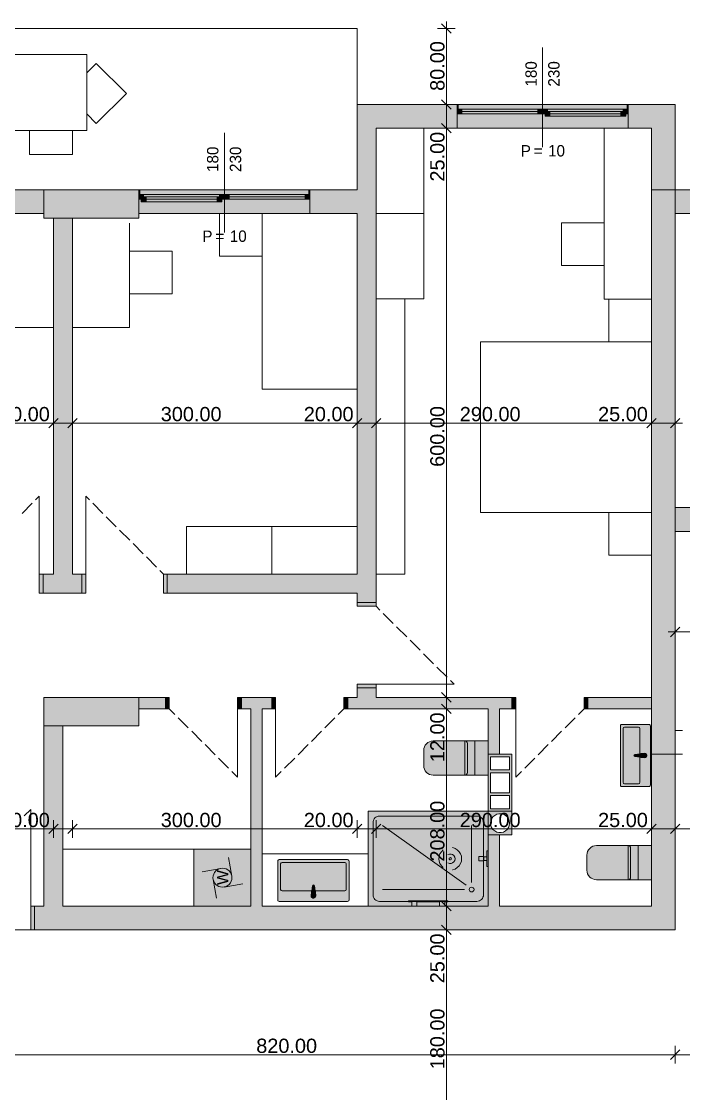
# Model space of a CAD drawing. Header units: millimetres. Extents: x 5493291 to 5652041, y -5155064 to -5098765.
# Drawn here: x 5590869 to 5597843, y -5121817 to -5110516 of the extents above; entities that cross this region are included whole.
import ezdxf

# ---------------------------------------------------------------- set-up
doc = ezdxf.new("R2010")
doc.units = ezdxf.units.MM
doc.header["$MEASUREMENT"] = 0
doc.layers.add('Drawing & Figure', color=7, linetype='Continuous')
for name, color, linetype, lineweight in [('Drawing & Figure_Pen_No__1', 7, 'Continuous', 13), ('Drawing & Figure_Pen_No__101', 252, 'Continuous', 13), ('Drawing & Figure_Pen_No__2', 8, 'Continuous', 13)]:
    doc.layers.add(name, color=color, linetype=linetype, lineweight=lineweight)
for name, color, linetype, lineweight, true_color in [('Drawing & Figure_Pen_No__105', 7, 'Continuous', 13, 0xcae6ff), ('Drawing & Figure_Pen_No__145', 7, 'Continuous', 13, 0x0077b0), ('Drawing & Figure_Pen_No__181', 7, 'Continuous', 5, 0x282828), ('Drawing & Figure_Pen_No__61', 7, 'Continuous', 13, 0x6a6a6a)]:
    doc.layers.add(name, color=color, linetype=linetype, lineweight=lineweight, true_color=true_color)
doc.styles.add('GENERATED_STYLE_1', font='GIL_____.TTF')
doc.styles.add('GENERATED_STYLE_2', font='arial.ttf')

msp = doc.modelspace()

# ---------------------------------------------------------------- hatches: boundary and pattern name
at = {"layer": 'Drawing & Figure', "linetype": 'Continuous', "lineweight": 0, "true_color": 0x7f7f7f}
for points in [[(5597756, -5118241), (5597756, -5112291), (5597506, -5112291), (5597506, -5118241)], [(5598056, -5112291), (5597756, -5112291), (5597756, -5112541), (5598056, -5112541), (5598056, -5112391), (5598056, -5112341)], [(5597756, -5115891), (5602856, -5115891), (5602856, -5115641), (5597756, -5115641)]]:
    msp.add_hatch(color=8, dxfattribs=at).paths.add_polyline_path(points)
at = {"layer": 'Drawing & Figure', "linetype": 'Continuous', "lineweight": 20}
h = msp.add_hatch(color=6, dxfattribs=at)
h.paths.add_polyline_path([(5595786, -5118841), (5596036, -5118841), (5596036, -5118241), (5595786, -5118241), (5595786, -5118671)])
h.paths.add_polyline_path([(5595811, -5118436), (5596011, -5118436), (5596011, -5118646), (5595811, -5118646)], flags=0)
h.paths.add_polyline_path([(5596011, -5118816), (5595811, -5118816), (5595811, -5118676), (5596011, -5118676)], flags=0)
h.paths.add_polyline_path([(5595811, -5118406), (5595811, -5118266), (5596011, -5118266), (5596011, -5118406)], flags=0)
h = msp.add_hatch(color=6, dxfattribs=at)
h.paths.add_polyline_path([(5595786, -5119091), (5596036, -5119091), (5596036, -5118841), (5596016, -5118841), (5595806, -5118841), (5595786, -5118841)])
h.paths.add_polyline_path([(5595814, -5118990), (5595811, -5118966), (5595814, -5118942), (5595822, -5118920), (5595836, -5118900), (5595854, -5118884), (5595875, -5118873), (5595899, -5118867), (5595923, -5118867), (5595946, -5118873), (5595968, -5118884), (5595986, -5118900), (5595999, -5118920), (5596008, -5118942), (5596011, -5118966), (5596008, -5118990), (5595999, -5119013), (5595986, -5119033), (5595968, -5119049), (5595946, -5119060), (5595923, -5119066), (5595899, -5119066), (5595875, -5119060), (5595854, -5119049), (5595836, -5119033), (5595822, -5119013)], flags=0)
at = {"layer": 'Drawing & Figure_Pen_No__1', "linetype": 'Continuous', "lineweight": 0, "true_color": 0xffffff}
for points in [[(5594405, -5111641), (5594606, -5111641), (5594405, -5111391)], [(5594405, -5111391), (5594606, -5111641), (5594606, -5111391)], [(5594606, -5111641), (5595459, -5111641), (5595459, -5111491), (5595459, -5111441), (5595459, -5111391), (5594606, -5111391)], [(5595459, -5111441), (5597259, -5111441), (5597259, -5111391), (5597249, -5111391), (5595469, -5111391), (5595459, -5111391)], [(5595469, -5111391), (5595459, -5111391), (5595459, -5111441), (5595469, -5111441)], [(5597259, -5111441), (5595459, -5111441), (5595459, -5111491), (5595459, -5111641), (5597259, -5111641), (5597259, -5111491)], [(5595459, -5111491), (5595509, -5111491), (5595509, -5111441), (5595459, -5111441)], [(5595509, -5111491), (5596309, -5111491), (5596309, -5111441), (5595509, -5111441)], [(5596359, -5111441), (5596309, -5111441), (5596309, -5111491), (5596359, -5111491)], [(5596359, -5111491), (5596384, -5111491), (5596384, -5111466), (5596409, -5111466), (5596409, -5111441), (5596359, -5111441)], [(5596384, -5111516), (5596434, -5111516), (5596434, -5111466), (5596384, -5111466)], [(5597184, -5111516), (5597184, -5111466), (5597209, -5111466), (5597209, -5111441), (5596409, -5111441), (5596409, -5111466), (5596434, -5111466), (5596434, -5111516)], [(5597184, -5111466), (5596434, -5111466), (5596434, -5111516), (5597184, -5111516)], [(5597234, -5111466), (5597184, -5111466), (5597184, -5111516), (5597234, -5111516)], [(5597259, -5111441), (5597209, -5111441), (5597209, -5111466), (5597234, -5111466), (5597234, -5111491), (5597259, -5111491)], [(5597259, -5111391), (5597249, -5111391), (5597249, -5111441), (5597259, -5111441)], [(5597506, -5111391), (5597259, -5111391), (5597259, -5111441), (5597259, -5111491), (5597259, -5111641), (5597506, -5111641)], [(5597506, -5111641), (5597756, -5111641), (5597756, -5111391)], [(5597506, -5111391), (5597506, -5111641), (5597756, -5111391)], [(5594405, -5111641), (5594405, -5116641), (5594606, -5116641), (5594606, -5111641)], [(5597506, -5111641), (5597506, -5112291), (5597756, -5112291), (5597756, -5111641)], [(5591106, -5112291), (5590506, -5112291), (5590506, -5112341), (5590506, -5112391), (5590506, -5112541), (5591106, -5112541)], [(5593906, -5112341), (5593906, -5112291), (5593896, -5112291), (5592116, -5112291), (5592105, -5112291), (5592105, -5112341)], [(5592105, -5112291), (5592105, -5112341), (5592116, -5112341), (5592116, -5112291)], [(5592105, -5112341), (5592105, -5112391), (5592105, -5112541), (5593906, -5112541), (5593906, -5112391), (5593906, -5112341)], [(5592105, -5112341), (5592105, -5112391), (5592131, -5112391), (5592131, -5112366), (5592156, -5112366), (5592156, -5112341)], [(5592131, -5112366), (5592131, -5112416), (5592181, -5112416), (5592181, -5112366)], [(5592181, -5112416), (5592931, -5112416), (5592931, -5112366), (5592955, -5112366), (5592955, -5112341), (5592156, -5112341), (5592156, -5112366), (5592181, -5112366)], [(5592181, -5112366), (5592181, -5112416), (5592931, -5112416), (5592931, -5112366)], [(5592981, -5112416), (5592981, -5112366), (5592931, -5112366), (5592931, -5112416)], [(5593006, -5112391), (5593006, -5112341), (5592955, -5112341), (5592955, -5112366), (5592981, -5112366), (5592981, -5112391)], [(5593006, -5112341), (5593006, -5112391), (5593056, -5112391), (5593056, -5112341)], [(5593856, -5112391), (5593856, -5112341), (5593056, -5112341), (5593056, -5112391)], [(5593906, -5112391), (5593906, -5112341), (5593856, -5112341), (5593856, -5112391)], [(5593896, -5112291), (5593896, -5112341), (5593906, -5112341), (5593906, -5112291)], [(5593906, -5112341), (5593906, -5112391), (5593906, -5112541), (5594405, -5112541), (5594405, -5112291), (5593906, -5112291)], [(5591205, -5112591), (5591205, -5116341), (5591406, -5116341), (5591406, -5112591)], [(5591096, -5116341), (5591056, -5116341), (5591056, -5116541), (5591096, -5116541)], [(5591096, -5116341), (5591096, -5116541), (5591505, -5116541), (5591505, -5116341)], [(5591505, -5116341), (5591505, -5116541), (5591546, -5116541), (5591546, -5116341)], [(5592405, -5116541), (5592405, -5116341), (5592366, -5116341), (5592366, -5116541)], [(5594405, -5116341), (5592405, -5116341), (5592405, -5116541), (5594405, -5116541)], [(5594405, -5116641), (5594405, -5116681), (5594606, -5116681), (5594606, -5116641)], [(5594606, -5117541), (5594606, -5117501), (5594405, -5117501), (5594405, -5117541)], [(5594405, -5117641), (5594606, -5117641), (5594606, -5117541), (5594405, -5117541)], [(5592105, -5117761), (5592386, -5117761), (5592386, -5117641), (5592105, -5117641)], [(5592386, -5117641), (5592386, -5117761), (5592426, -5117761), (5592426, -5117641)], [(5593186, -5117761), (5593186, -5117641), (5593146, -5117641), (5593146, -5117761)], [(5593186, -5117761), (5593506, -5117761), (5593506, -5117641), (5593186, -5117641)], [(5593506, -5117761), (5593546, -5117761), (5593546, -5117641), (5593506, -5117641)], [(5594306, -5117641), (5594266, -5117641), (5594266, -5117761), (5594306, -5117761)], [(5594306, -5117761), (5596036, -5117761), (5596036, -5117641), (5594306, -5117641)], [(5596036, -5117761), (5596076, -5117761), (5596076, -5117641), (5596036, -5117641)], [(5596836, -5117641), (5596796, -5117641), (5596796, -5117761), (5596836, -5117761)], [(5596836, -5117761), (5597506, -5117761), (5597506, -5117641), (5596836, -5117641)], [(5593286, -5117761), (5593286, -5119841), (5593406, -5119841), (5593406, -5117761)], [(5595786, -5117761), (5595786, -5118241), (5595906, -5118241), (5595906, -5117761)], [(5597494, -5118566), (5597494, -5117940), (5597491, -5117933), (5597486, -5117927), (5597478, -5117925), (5597193, -5117925), (5597185, -5117927), (5597180, -5117933), (5597178, -5117940), (5597178, -5118566), (5597180, -5118574), (5597185, -5118579), (5597193, -5118581), (5597478, -5118581), (5597486, -5118579), (5597491, -5118574)], [(5591106, -5117941), (5591106, -5119841), (5591306, -5119841), (5591306, -5117941)], [(5595106, -5118200), (5595106, -5118360), (5595108, -5118380), (5595114, -5118398), (5595122, -5118416), (5595135, -5118431), (5595150, -5118443), (5595168, -5118453), (5595186, -5118458), (5595206, -5118460), (5595786, -5118460), (5595786, -5118100), (5595206, -5118100), (5595186, -5118102), (5595168, -5118108), (5595150, -5118117), (5595135, -5118129), (5595122, -5118145), (5595114, -5118162), (5595108, -5118181)], [(5597434, -5118278), (5597444, -5118276), (5597453, -5118269), (5597458, -5118259), (5597458, -5118248), (5597453, -5118238), (5597444, -5118231), (5597434, -5118228), (5597392, -5118232), (5597382, -5118235), (5597329, -5118242), (5597322, -5118246), (5597319, -5118253), (5597322, -5118261), (5597329, -5118264), (5597382, -5118271), (5597392, -5118274)], [(5597756, -5119841), (5597756, -5118241), (5597506, -5118241), (5597506, -5119841)], [(5595786, -5119841), (5595786, -5118841), (5594521, -5118841), (5594521, -5119841)], [(5595786, -5119091), (5595786, -5119841), (5595906, -5119841), (5595906, -5119091)], [(5593286, -5119241), (5592686, -5119241), (5592686, -5119841), (5593286, -5119841)], [(5595786, -5119424), (5595786, -5119258), (5595771, -5119258), (5595771, -5119321), (5595741, -5119321), (5595741, -5119319), (5595686, -5119319), (5595686, -5119363), (5595741, -5119363), (5595741, -5119361), (5595771, -5119361), (5595771, -5119424)], [(5596826, -5119303), (5596826, -5119463), (5596828, -5119482), (5596833, -5119501), (5596843, -5119518), (5596855, -5119534), (5596870, -5119546), (5596888, -5119555), (5596906, -5119561), (5596926, -5119563), (5597506, -5119563), (5597506, -5119203), (5596926, -5119203), (5596906, -5119205), (5596888, -5119210), (5596870, -5119220), (5596855, -5119232), (5596843, -5119247), (5596833, -5119265), (5596828, -5119283)], [(5594304, -5119791), (5594312, -5119789), (5594318, -5119784), (5594320, -5119776), (5594320, -5119366), (5594318, -5119359), (5594312, -5119353), (5594304, -5119351), (5593585, -5119351), (5593577, -5119353), (5593571, -5119359), (5593570, -5119366), (5593570, -5119776), (5593571, -5119784), (5593577, -5119789), (5593585, -5119791)], [(5593969, -5119731), (5593966, -5119689), (5593962, -5119680), (5593956, -5119627), (5593952, -5119620), (5593945, -5119617), (5593937, -5119620), (5593934, -5119627), (5593927, -5119680), (5593924, -5119689), (5593920, -5119731), (5593922, -5119742), (5593929, -5119751), (5593939, -5119756), (5593950, -5119756), (5593961, -5119751), (5593967, -5119742)], [(5591006, -5119841), (5590966, -5119841), (5590966, -5120091), (5591006, -5120091)], [(5597506, -5119841), (5591006, -5119841), (5591006, -5120091), (5597506, -5120091)], [(5594945, -5119786), (5594945, -5119797), (5594980, -5119797), (5594980, -5119841), (5595034, -5119841), (5595034, -5119797), (5595274, -5119797), (5595274, -5119841), (5595327, -5119841), (5595327, -5119797), (5595362, -5119797), (5595362, -5119786)], [(5597506, -5120091), (5597756, -5120091), (5597506, -5119841)], [(5597506, -5119841), (5597756, -5120091), (5597756, -5119841)]]:
    msp.add_hatch(color=7, dxfattribs=at).paths.add_polyline_path(points)
at = {"layer": 'Drawing & Figure_Pen_No__1', "linetype": 'Continuous', "lineweight": 0, "true_color": 0x000000}
for points in [[(5591106, -5112291), (5591106, -5112591), (5592105, -5112591), (5592105, -5112291)], [(5591106, -5117641), (5591106, -5117941), (5592105, -5117941), (5592105, -5117641)]]:
    msp.add_hatch(color=18, dxfattribs=at).paths.add_polyline_path(points)

# ---------------------------------------------------------------- linework, layer by layer
at = {"layer": 'Drawing & Figure_Pen_No__1', "color": 7, "linetype": 'Continuous', "lineweight": 13}
for points in [[(5595345, -5110591), (5595345, -5110516)], [(5594405, -5110591), (5565005, -5110591)], [(5594405, -5110591), (5565005, -5110591)], [(5594405, -5111391), (5594405, -5110591)], [(5594405, -5111391), (5594405, -5110591)], [(5595438, -5110591), (5595251, -5110591)], [(5595345, -5111391), (5595345, -5110591)], [(5594405, -5111391), (5594405, -5111641)], [(5595459, -5111391), (5594405, -5111391)], [(5597756, -5111391), (5594405, -5111391)], [(5597756, -5111391), (5594405, -5111391)], [(5595438, -5111391), (5595251, -5111391)], [(5595345, -5111641), (5595345, -5111391)], [(5595459, -5111391), (5595459, -5111441)], [(5595459, -5111391), (5595459, -5111441)], [(5595459, -5111441), (5595459, -5111491)], [(5597259, -5111391), (5597259, -5111441)], [(5597259, -5111391), (5597259, -5111441)], [(5597756, -5111391), (5597259, -5111391)], [(5597259, -5111441), (5597259, -5111491)], [(5597756, -5111391), (5597756, -5111641)], [(5597756, -5112291), (5597756, -5111391)], [(5597756, -5112291), (5597756, -5111391)], [(5595459, -5111491), (5595459, -5111641)], [(5597259, -5111491), (5597259, -5111641)], [(5594405, -5111641), (5594405, -5112291)], [(5594606, -5116641), (5594606, -5111641)], [(5594606, -5111641), (5595459, -5111641)], [(5595438, -5111641), (5595251, -5111641)], [(5595345, -5117641), (5595345, -5111641)], [(5597259, -5111641), (5597506, -5111641)], [(5597506, -5111641), (5597506, -5112291)], [(5597756, -5112291), (5597756, -5111641)], [(5591106, -5112291), (5590506, -5112291)], [(5591106, -5112541), (5591106, -5112291)], [(5591106, -5112291), (5591106, -5112591)], [(5592105, -5112291), (5591106, -5112291)], [(5592105, -5112291), (5592105, -5112341)], [(5592105, -5112291), (5592105, -5112341)], [(5592105, -5112591), (5592105, -5112291)], [(5592105, -5112341), (5592105, -5112391)], [(5593906, -5112291), (5593906, -5112341)], [(5593906, -5112291), (5593906, -5112341)], [(5594405, -5112291), (5593906, -5112291)], [(5593906, -5112341), (5593906, -5112391)], [(5597756, -5112291), (5597506, -5112291)], [(5597756, -5112291), (5597506, -5112291)], [(5597506, -5112291), (5597506, -5118241)], [(5597756, -5120091), (5597756, -5112291)], [(5597756, -5112291), (5604656, -5112291)], [(5598056, -5112291), (5597756, -5112291)], [(5604656, -5112291), (5597756, -5112291)], [(5604656, -5112291), (5597756, -5112291)], [(5592105, -5112391), (5592105, -5112541)], [(5593906, -5112391), (5593906, -5112541)], [(5590506, -5112541), (5591106, -5112541)], [(5591106, -5112591), (5592105, -5112591)], [(5591205, -5112591), (5591205, -5116341)], [(5591406, -5112591), (5591205, -5112591)], [(5591406, -5116341), (5591406, -5112591)], [(5593906, -5112541), (5594405, -5112541)], [(5594405, -5112541), (5594405, -5116341)], [(5597756, -5115641), (5597756, -5112541)], [(5597756, -5112541), (5598056, -5112541)], [(5587805, -5114750), (5591205, -5114750)], [(5591205, -5114844), (5591205, -5114656)], [(5591205, -5114750), (5591406, -5114750)], [(5591406, -5114844), (5591406, -5114656)], [(5591406, -5114750), (5594405, -5114750)], [(5594405, -5114844), (5594405, -5114656)], [(5594405, -5114750), (5594606, -5114750)], [(5594606, -5114844), (5594606, -5114656)], [(5594606, -5114750), (5597506, -5114750)], [(5597506, -5114844), (5597506, -5114656)], [(5597506, -5114750), (5597756, -5114750)], [(5597756, -5114844), (5597756, -5114656)], [(5597756, -5114750), (5597831, -5114750)], [(5602856, -5115641), (5597756, -5115641)], [(5597756, -5118241), (5597756, -5115891)], [(5597756, -5115891), (5599556, -5115891)], [(5591096, -5116341), (5591118, -5116341)], [(5591096, -5116341), (5591096, -5116541)], [(5591205, -5116341), (5591096, -5116341)], [(5591096, -5116341), (5591096, -5116541)], [(5591096, -5116341), (5591096, -5116541)], [(5591096, -5116341), (5591118, -5116341)], [(5591096, -5116341), (5591118, -5116341)], [(5591505, -5116341), (5591406, -5116341)], [(5591505, -5116341), (5591483, -5116341)], [(5591505, -5116341), (5591483, -5116341)], [(5591505, -5116341), (5591483, -5116341)], [(5591505, -5116341), (5591505, -5116541)], [(5591505, -5116341), (5591505, -5116541)], [(5591505, -5116341), (5591505, -5116541)], [(5592405, -5116341), (5592428, -5116341)], [(5592405, -5116341), (5592405, -5116541)], [(5594405, -5116341), (5592405, -5116341)], [(5592405, -5116341), (5592405, -5116541)], [(5592405, -5116341), (5592405, -5116541)], [(5592405, -5116341), (5592428, -5116341)], [(5592405, -5116341), (5592428, -5116341)], [(5591096, -5116541), (5591118, -5116541)], [(5591096, -5116541), (5591505, -5116541)], [(5591096, -5116541), (5591118, -5116541)], [(5591096, -5116541), (5591118, -5116541)], [(5591505, -5116541), (5591483, -5116541)], [(5591505, -5116541), (5591483, -5116541)], [(5591505, -5116541), (5591483, -5116541)], [(5592405, -5116541), (5592428, -5116541)], [(5592405, -5116541), (5594405, -5116541)], [(5592405, -5116541), (5592428, -5116541)], [(5592405, -5116541), (5592428, -5116541)], [(5594405, -5116541), (5594405, -5116641)], [(5594405, -5116641), (5594405, -5116619)], [(5594405, -5116641), (5594405, -5116619)], [(5594405, -5116641), (5594405, -5116619)], [(5594606, -5116641), (5594405, -5116641)], [(5594606, -5116641), (5594405, -5116641)], [(5594606, -5116641), (5594405, -5116641)], [(5594606, -5116641), (5594606, -5116619)], [(5594606, -5116641), (5594606, -5116619)], [(5594606, -5116641), (5594606, -5116619)], [(5597756, -5117044), (5597756, -5116857)], [(5597681, -5116951), (5597756, -5116951)], [(5597756, -5116951), (5599556, -5116951)], [(5594405, -5117541), (5594405, -5117563)], [(5594606, -5117541), (5594405, -5117541)], [(5594405, -5117541), (5594405, -5117641)], [(5594606, -5117541), (5594405, -5117541)], [(5594606, -5117541), (5594405, -5117541)], [(5594405, -5117541), (5594405, -5117563)], [(5594405, -5117541), (5594405, -5117563)], [(5594606, -5117541), (5594606, -5117563)], [(5594606, -5117641), (5594606, -5117541)], [(5594606, -5117541), (5594606, -5117563)], [(5594606, -5117541), (5594606, -5117563)], [(5591106, -5117641), (5591106, -5117941)], [(5592105, -5117641), (5591106, -5117641)], [(5592386, -5117641), (5592105, -5117641)], [(5592105, -5117641), (5592105, -5117761)], [(5592105, -5117941), (5592105, -5117641)], [(5592386, -5117641), (5592364, -5117641)], [(5592386, -5117641), (5592364, -5117641)], [(5592386, -5117641), (5592364, -5117641)], [(5592386, -5117761), (5592386, -5117641)], [(5592386, -5117761), (5592386, -5117641)], [(5592386, -5117761), (5592386, -5117641)], [(5593186, -5117641), (5593208, -5117641)], [(5593186, -5117761), (5593186, -5117641)], [(5593506, -5117641), (5593186, -5117641)], [(5593186, -5117761), (5593186, -5117641)], [(5593186, -5117761), (5593186, -5117641)], [(5593186, -5117641), (5593208, -5117641)], [(5593186, -5117641), (5593208, -5117641)], [(5593506, -5117641), (5593484, -5117641)], [(5593506, -5117641), (5593484, -5117641)], [(5593506, -5117641), (5593484, -5117641)], [(5593506, -5117761), (5593506, -5117641)], [(5593506, -5117761), (5593506, -5117641)], [(5593506, -5117761), (5593506, -5117641)], [(5594306, -5117641), (5594328, -5117641)], [(5594306, -5117761), (5594306, -5117641)], [(5594405, -5117641), (5594306, -5117641)], [(5594306, -5117761), (5594306, -5117641)], [(5594306, -5117761), (5594306, -5117641)], [(5594306, -5117641), (5594328, -5117641)], [(5594306, -5117641), (5594328, -5117641)], [(5596036, -5117641), (5594606, -5117641)], [(5595438, -5117641), (5595251, -5117641)], [(5595345, -5117761), (5595345, -5117641)], [(5596036, -5117641), (5596014, -5117641)], [(5596036, -5117641), (5596014, -5117641)], [(5596036, -5117641), (5596014, -5117641)], [(5596036, -5117761), (5596036, -5117641)], [(5596036, -5117761), (5596036, -5117641)], [(5596036, -5117761), (5596036, -5117641)], [(5596836, -5117641), (5596858, -5117641)], [(5596836, -5117761), (5596836, -5117641)], [(5597506, -5117641), (5596836, -5117641)], [(5596836, -5117761), (5596836, -5117641)], [(5596836, -5117761), (5596836, -5117641)], [(5596836, -5117641), (5596858, -5117641)], [(5596836, -5117641), (5596858, -5117641)], [(5597506, -5117761), (5597506, -5117641)], [(5592105, -5117761), (5592386, -5117761)], [(5592386, -5117761), (5592364, -5117761)], [(5592386, -5117761), (5592364, -5117761)], [(5592386, -5117761), (5592364, -5117761)], [(5593186, -5117761), (5593208, -5117761)], [(5593186, -5117761), (5593286, -5117761)], [(5593186, -5117761), (5593208, -5117761)], [(5593186, -5117761), (5593208, -5117761)], [(5593286, -5117761), (5593286, -5119841)], [(5593406, -5117761), (5593506, -5117761)], [(5593406, -5119841), (5593406, -5117761)], [(5593506, -5117761), (5593484, -5117761)], [(5593506, -5117761), (5593484, -5117761)], [(5593506, -5117761), (5593484, -5117761)], [(5594306, -5117761), (5594328, -5117761)], [(5594306, -5117761), (5595786, -5117761)], [(5594306, -5117761), (5594328, -5117761)], [(5594306, -5117761), (5594328, -5117761)], [(5595438, -5117761), (5595251, -5117761)], [(5595345, -5119841), (5595345, -5117761)], [(5595786, -5117761), (5595786, -5118241)], [(5595906, -5118241), (5595906, -5117761)], [(5595906, -5117761), (5596036, -5117761)], [(5596036, -5117761), (5596014, -5117761)], [(5596036, -5117761), (5596014, -5117761)], [(5596036, -5117761), (5596014, -5117761)], [(5596836, -5117761), (5596858, -5117761)], [(5596836, -5117761), (5597506, -5117761)], [(5596836, -5117761), (5596858, -5117761)], [(5596836, -5117761), (5596858, -5117761)], [(5591106, -5117941), (5591106, -5119841)], [(5591306, -5117941), (5591106, -5117941)], [(5591106, -5117941), (5592105, -5117941)], [(5591306, -5119841), (5591306, -5117941)], [(5597831, -5117991), (5597756, -5117991)], [(5595786, -5118241), (5595906, -5118241)], [(5595786, -5118241), (5595786, -5118671)], [(5596036, -5118241), (5595786, -5118241)], [(5596036, -5118841), (5596036, -5118241)], [(5597506, -5118241), (5597506, -5119841)], [(5597756, -5118241), (5597506, -5118241)], [(5597506, -5118241), (5597756, -5118241)], [(5597756, -5120091), (5597756, -5118241)], [(5597756, -5118241), (5597831, -5118241)], [(5595811, -5118266), (5595811, -5118406)], [(5596011, -5118266), (5595811, -5118266)], [(5596011, -5118406), (5596011, -5118266)], [(5595811, -5118406), (5596011, -5118406)], [(5596011, -5118436), (5595811, -5118436)], [(5595811, -5118436), (5595811, -5118646)], [(5596011, -5118646), (5596011, -5118436)], [(5595786, -5118671), (5595786, -5118841)], [(5595811, -5118646), (5596011, -5118646)], [(5596011, -5118676), (5595811, -5118676)], [(5595811, -5118676), (5595811, -5118816)], [(5596011, -5118816), (5596011, -5118676)], [(5595811, -5118816), (5596011, -5118816)], [(5591205, -5119121), (5591205, -5118934)], [(5591406, -5119121), (5591406, -5118934)], [(5594405, -5119121), (5594405, -5118934)], [(5594606, -5119121), (5594606, -5118934)], [(5595786, -5118841), (5595786, -5119091)], [(5595806, -5118841), (5595786, -5118841)], [(5595786, -5118841), (5596036, -5118841)], [(5596016, -5118841), (5595806, -5118841)], [(5595814, -5118942), (5595811, -5118966)], [(5595822, -5118920), (5595814, -5118942)], [(5595836, -5118900), (5595822, -5118920)], [(5595854, -5118884), (5595836, -5118900)], [(5595875, -5118873), (5595854, -5118884)], [(5595899, -5118867), (5595875, -5118873)], [(5595923, -5118867), (5595899, -5118867)], [(5595946, -5118873), (5595923, -5118867)], [(5595968, -5118884), (5595946, -5118873)], [(5595986, -5118900), (5595968, -5118884)], [(5595999, -5118920), (5595986, -5118900)], [(5596008, -5118942), (5595999, -5118920)], [(5596011, -5118966), (5596008, -5118942)], [(5596036, -5118841), (5596016, -5118841)], [(5596036, -5119091), (5596036, -5118841)], [(5597506, -5119121), (5597506, -5118934)], [(5597756, -5119121), (5597756, -5118934)], [(5587805, -5119027), (5591205, -5119027)], [(5591205, -5119027), (5591406, -5119027)], [(5591406, -5119027), (5594405, -5119027)], [(5594405, -5119027), (5594606, -5119027)], [(5594606, -5119027), (5597506, -5119027)], [(5595811, -5118966), (5595814, -5118990)], [(5595814, -5118990), (5595822, -5119013)], [(5595822, -5119013), (5595836, -5119033)], [(5595836, -5119033), (5595854, -5119049)], [(5595854, -5119049), (5595875, -5119060)], [(5595946, -5119060), (5595968, -5119049)], [(5595968, -5119049), (5595986, -5119033)], [(5595986, -5119033), (5595999, -5119013)], [(5595999, -5119013), (5596008, -5118990)], [(5596008, -5118990), (5596011, -5118966)], [(5597506, -5119027), (5597756, -5119027)], [(5597756, -5119027), (5604906, -5119027)], [(5595786, -5119091), (5595786, -5119841)], [(5595906, -5119091), (5595786, -5119091)], [(5595786, -5119091), (5596036, -5119091)], [(5595875, -5119060), (5595899, -5119066)], [(5595899, -5119066), (5595923, -5119066)], [(5595906, -5119841), (5595906, -5119091)], [(5595923, -5119066), (5595946, -5119060)], [(5591006, -5119841), (5591028, -5119841)], [(5591006, -5119841), (5591006, -5120091)], [(5591106, -5119841), (5591006, -5119841)], [(5591006, -5119841), (5591006, -5120091)], [(5591006, -5119841), (5591006, -5120091)], [(5591006, -5119841), (5591028, -5119841)], [(5591006, -5119841), (5591028, -5119841)], [(5593286, -5119841), (5591306, -5119841)], [(5595786, -5119841), (5593406, -5119841)], [(5595438, -5119841), (5595251, -5119841)], [(5595345, -5120091), (5595345, -5119841)], [(5597506, -5119841), (5595906, -5119841)], [(5589556, -5120091), (5597756, -5120091)], [(5591006, -5120091), (5591028, -5120091)], [(5591006, -5120091), (5597506, -5120091)], [(5591006, -5120091), (5591028, -5120091)], [(5591006, -5120091), (5591028, -5120091)], [(5595438, -5120091), (5595251, -5120091)], [(5595345, -5121892), (5595345, -5120091)], [(5597756, -5120091), (5597506, -5120091)], [(5597756, -5121501), (5597756, -5121314)], [(5589556, -5121407), (5597756, -5121407)], [(5597756, -5121407), (5604656, -5121407)]]:
    msp.add_lwpolyline(points, dxfattribs=at)
at = {"layer": 'Drawing & Figure_Pen_No__101', "color": 252, "linetype": 'Continuous', "lineweight": 13}
for points in [[(5590756, -5110866), (5591556, -5110866)], [(5591556, -5110866), (5591556, -5111664)], [(5591556, -5111057), (5591657, -5110958)], [(5591657, -5110958), (5591975, -5111274)], [(5591975, -5111274), (5591657, -5111592)], [(5591657, -5111592), (5591556, -5111491)], [(5591556, -5111664), (5590756, -5111664)], [(5590955, -5111919), (5590955, -5111664)], [(5591406, -5111664), (5591406, -5111919)], [(5595106, -5111641), (5594606, -5111641)], [(5594606, -5111641), (5594606, -5112541)], [(5595106, -5112541), (5595106, -5111641)], [(5597506, -5111641), (5597006, -5111641)], [(5597006, -5111641), (5597006, -5113443)], [(5597506, -5113443), (5597506, -5111641)], [(5591406, -5111919), (5590955, -5111919)], [(5591106, -5112541), (5590606, -5112541)], [(5591106, -5112591), (5591106, -5112541)], [(5592955, -5112991), (5592955, -5112541)], [(5592955, -5112541), (5593406, -5112541)], [(5593406, -5112541), (5593406, -5114391)], [(5594405, -5112541), (5593406, -5112541)], [(5593406, -5112541), (5593406, -5112991)], [(5594405, -5114391), (5594405, -5112541)], [(5594606, -5112541), (5595106, -5112541)], [(5595106, -5112541), (5594606, -5112541)], [(5594606, -5112541), (5594606, -5113441)], [(5595106, -5113441), (5595106, -5112541)], [(5592006, -5112641), (5592006, -5113741)], [(5597006, -5112639), (5596556, -5112639)], [(5596556, -5112639), (5596556, -5113089)], [(5597006, -5113089), (5597006, -5112639)], [(5592006, -5112937), (5592456, -5112937)], [(5592006, -5113387), (5592006, -5112937)], [(5592456, -5112937), (5592456, -5113387)], [(5593406, -5112991), (5592955, -5112991)], [(5596556, -5113089), (5597006, -5113089)], [(5592456, -5113387), (5592006, -5113387)], [(5594606, -5113441), (5595106, -5113441)], [(5594906, -5113441), (5594606, -5113441)], [(5594606, -5113441), (5594606, -5116341)], [(5594906, -5116341), (5594906, -5113441)], [(5597006, -5113443), (5597506, -5113443)], [(5597506, -5113443), (5597056, -5113443)], [(5597056, -5113443), (5597056, -5113893)], [(5597506, -5113893), (5597506, -5113443)], [(5590606, -5113741), (5591205, -5113741)], [(5592006, -5113741), (5591406, -5113741)], [(5595706, -5115693), (5595706, -5113893)], [(5595706, -5113893), (5597506, -5113893)], [(5597056, -5113893), (5597506, -5113893)], [(5597506, -5113893), (5597506, -5115693)], [(5593406, -5114391), (5594405, -5114391)], [(5597506, -5115693), (5595706, -5115693)], [(5597506, -5115693), (5597056, -5115693)], [(5597056, -5115693), (5597056, -5116143)], [(5597506, -5116143), (5597506, -5115693)], [(5593506, -5115841), (5592606, -5115841)], [(5592606, -5115841), (5592606, -5116341)], [(5593506, -5116341), (5593506, -5115841)], [(5594405, -5115841), (5593506, -5115841)], [(5593506, -5115841), (5593506, -5116341)], [(5594405, -5116341), (5594405, -5115841)], [(5597056, -5116143), (5597506, -5116143)], [(5592606, -5116341), (5593506, -5116341)], [(5593506, -5116341), (5594405, -5116341)], [(5594606, -5116341), (5594906, -5116341)], [(5597193, -5117925), (5597185, -5117927)], [(5597479, -5117925), (5597193, -5117925)], [(5597486, -5117927), (5597479, -5117925)], [(5597180, -5117933), (5597178, -5117940)], [(5597178, -5117940), (5597178, -5118566)], [(5597185, -5117927), (5597180, -5117933)], [(5597207, -5117970), (5597207, -5118536)], [(5597368, -5117955), (5597223, -5117955)], [(5597384, -5118536), (5597384, -5117970)], [(5597491, -5117933), (5597486, -5117927)], [(5597494, -5117940), (5597491, -5117933)], [(5597494, -5118566), (5597494, -5117940)], [(5595114, -5118162), (5595122, -5118145)], [(5595122, -5118145), (5595135, -5118129)], [(5595135, -5118129), (5595150, -5118117)], [(5595150, -5118117), (5595168, -5118108)], [(5595168, -5118108), (5595186, -5118102)], [(5595186, -5118102), (5595206, -5118100)], [(5595206, -5118100), (5595786, -5118100)], [(5595541, -5118460), (5595541, -5118100)], [(5595566, -5118125), (5595566, -5118280)], [(5595646, -5118460), (5595646, -5118100)], [(5595786, -5118100), (5595786, -5118460)], [(5595106, -5118200), (5595108, -5118181)], [(5595106, -5118360), (5595106, -5118200)], [(5595108, -5118181), (5595114, -5118162)], [(5597319, -5118253), (5597322, -5118246)], [(5597322, -5118261), (5597319, -5118253)], [(5597322, -5118246), (5597329, -5118242)], [(5597329, -5118264), (5597322, -5118261)], [(5597329, -5118242), (5597382, -5118235)], [(5597382, -5118271), (5597329, -5118264)], [(5597382, -5118235), (5597392, -5118232)], [(5597392, -5118232), (5597434, -5118228)], [(5597409, -5118240), (5597394, -5118240)], [(5597409, -5118267), (5597409, -5118240)], [(5597434, -5118228), (5597444, -5118231)], [(5597444, -5118231), (5597453, -5118238)], [(5597453, -5118238), (5597458, -5118248)], [(5597458, -5118259), (5597453, -5118269)], [(5597458, -5118248), (5597458, -5118259)], [(5595108, -5118380), (5595106, -5118360)], [(5595566, -5118280), (5595566, -5118435)], [(5597392, -5118274), (5597382, -5118271)], [(5597434, -5118278), (5597392, -5118274)], [(5597394, -5118267), (5597409, -5118267)], [(5597444, -5118276), (5597434, -5118278)], [(5597453, -5118269), (5597444, -5118276)], [(5595114, -5118398), (5595108, -5118380)], [(5595122, -5118416), (5595114, -5118398)], [(5595135, -5118431), (5595122, -5118416)], [(5595150, -5118443), (5595135, -5118431)], [(5595168, -5118453), (5595150, -5118443)], [(5595186, -5118458), (5595168, -5118453)], [(5595206, -5118460), (5595186, -5118458)], [(5595786, -5118460), (5595206, -5118460)], [(5597178, -5118566), (5597180, -5118574)], [(5597180, -5118574), (5597185, -5118579)], [(5597185, -5118579), (5597193, -5118581)], [(5597193, -5118581), (5597479, -5118581)], [(5597223, -5118551), (5597368, -5118551)], [(5597479, -5118581), (5597486, -5118579)], [(5597486, -5118579), (5597491, -5118574)], [(5597491, -5118574), (5597494, -5118566)], [(5594521, -5119841), (5594521, -5118841)], [(5594521, -5118841), (5595786, -5118841)], [(5594641, -5118891), (5595666, -5118891)], [(5595786, -5118841), (5595786, -5119841)], [(5594572, -5119721), (5594572, -5118961)], [(5595552, -5119620), (5594672, -5118991)], [(5595611, -5119591), (5595611, -5118991)], [(5595736, -5118961), (5595736, -5119721)], [(5592686, -5119241), (5591306, -5119241)], [(5591306, -5119241), (5591306, -5119841)], [(5593286, -5119241), (5592686, -5119241)], [(5592686, -5119241), (5592686, -5119841)], [(5592686, -5119841), (5592686, -5119241)], [(5593286, -5119841), (5593286, -5119241)], [(5595277, -5119289), (5595292, -5119267)], [(5595292, -5119267), (5595310, -5119249)], [(5595409, -5119224), (5595412, -5119224)], [(5595412, -5119224), (5595438, -5119233)], [(5595438, -5119233), (5595460, -5119248)], [(5595460, -5119248), (5595479, -5119267)], [(5595479, -5119267), (5595494, -5119289)], [(5595771, -5119321), (5595771, -5119258)], [(5595771, -5119258), (5595786, -5119258)], [(5595786, -5119258), (5595786, -5119424)], [(5596828, -5119283), (5596833, -5119265)], [(5596833, -5119265), (5596843, -5119247)], [(5596843, -5119247), (5596855, -5119232)], [(5596855, -5119232), (5596870, -5119220)], [(5596870, -5119220), (5596887, -5119210)], [(5596887, -5119210), (5596906, -5119205)], [(5596906, -5119205), (5596926, -5119203)], [(5596926, -5119203), (5597506, -5119203)], [(5597261, -5119563), (5597261, -5119203)], [(5597286, -5119228), (5597286, -5119383)], [(5597366, -5119563), (5597366, -5119203)], [(5597506, -5119203), (5597506, -5119563)], [(5594515, -5119291), (5593406, -5119291)], [(5593570, -5119366), (5593571, -5119359)], [(5593570, -5119776), (5593570, -5119366)], [(5593571, -5119359), (5593577, -5119353)], [(5593577, -5119353), (5593585, -5119351)], [(5593585, -5119351), (5594304, -5119351)], [(5593615, -5119381), (5594275, -5119381)], [(5594304, -5119351), (5594312, -5119353)], [(5594312, -5119353), (5594318, -5119359)], [(5594318, -5119359), (5594320, -5119366)], [(5594320, -5119366), (5594320, -5119776)], [(5595266, -5119341), (5595269, -5119315)], [(5595269, -5119368), (5595266, -5119341)], [(5595269, -5119315), (5595277, -5119289)], [(5595277, -5119393), (5595269, -5119368)], [(5595292, -5119416), (5595277, -5119393)], [(5595362, -5119298), (5595377, -5119292)], [(5595377, -5119391), (5595362, -5119385)], [(5595374, -5119337), (5595380, -5119331)], [(5595374, -5119346), (5595374, -5119337)], [(5595380, -5119352), (5595374, -5119346)], [(5595377, -5119292), (5595395, -5119292)], [(5595395, -5119391), (5595377, -5119391)], [(5595380, -5119331), (5595388, -5119330)], [(5595388, -5119353), (5595380, -5119352)], [(5595388, -5119330), (5595395, -5119334)], [(5595395, -5119349), (5595388, -5119353)], [(5595395, -5119292), (5595411, -5119298)], [(5595395, -5119334), (5595398, -5119341)], [(5595398, -5119341), (5595395, -5119349)], [(5595411, -5119385), (5595395, -5119391)], [(5595411, -5119298), (5595424, -5119309)], [(5595424, -5119374), (5595411, -5119385)], [(5595424, -5119309), (5595433, -5119324)], [(5595433, -5119359), (5595424, -5119374)], [(5595433, -5119324), (5595436, -5119341)], [(5595436, -5119341), (5595433, -5119359)], [(5595494, -5119393), (5595479, -5119416)], [(5595494, -5119289), (5595503, -5119315)], [(5595503, -5119368), (5595494, -5119393)], [(5595503, -5119315), (5595506, -5119341)], [(5595506, -5119341), (5595503, -5119368)], [(5595686, -5119363), (5595686, -5119319)], [(5595686, -5119319), (5595741, -5119319)], [(5595741, -5119363), (5595686, -5119363)], [(5595741, -5119319), (5595741, -5119321)], [(5595741, -5119321), (5595771, -5119321)], [(5595741, -5119361), (5595741, -5119321)], [(5595771, -5119361), (5595741, -5119361)], [(5595741, -5119361), (5595741, -5119363)], [(5595771, -5119361), (5595771, -5119321)], [(5595771, -5119424), (5595771, -5119361)], [(5596826, -5119303), (5596828, -5119283)], [(5596826, -5119463), (5596826, -5119303)], [(5597286, -5119383), (5597286, -5119538)], [(5593599, -5119666), (5593599, -5119396)], [(5594290, -5119396), (5594290, -5119666)], [(5595310, -5119434), (5595292, -5119416)], [(5595412, -5119458), (5595409, -5119459)], [(5595438, -5119450), (5595412, -5119458)], [(5595460, -5119435), (5595438, -5119450)], [(5595479, -5119416), (5595460, -5119435)], [(5595786, -5119424), (5595771, -5119424)], [(5596828, -5119482), (5596826, -5119463)], [(5596833, -5119501), (5596828, -5119482)], [(5596843, -5119518), (5596833, -5119501)], [(5593937, -5119620), (5593934, -5119627)], [(5593945, -5119617), (5593937, -5119620)], [(5593952, -5119620), (5593945, -5119617)], [(5593956, -5119627), (5593952, -5119620)], [(5596855, -5119534), (5596843, -5119518)], [(5596870, -5119546), (5596855, -5119534)], [(5596887, -5119555), (5596870, -5119546)], [(5596906, -5119561), (5596887, -5119555)], [(5596926, -5119563), (5596906, -5119561)], [(5597506, -5119563), (5596926, -5119563)], [(5594275, -5119681), (5593615, -5119681)], [(5593924, -5119689), (5593920, -5119731)], [(5593920, -5119731), (5593922, -5119742)], [(5593927, -5119680), (5593924, -5119689)], [(5593934, -5119627), (5593927, -5119680)], [(5593931, -5119707), (5593931, -5119692)], [(5593958, -5119707), (5593931, -5119707)], [(5593962, -5119680), (5593956, -5119627)], [(5593958, -5119692), (5593958, -5119707)], [(5593966, -5119689), (5593962, -5119680)], [(5593969, -5119731), (5593966, -5119689)], [(5593967, -5119742), (5593969, -5119731)], [(5595536, -5119666), (5594672, -5119666)], [(5591306, -5119841), (5592686, -5119841)], [(5592686, -5119841), (5593286, -5119841)], [(5593571, -5119784), (5593570, -5119776)], [(5593577, -5119789), (5593571, -5119784)], [(5593585, -5119791), (5593577, -5119789)], [(5594304, -5119791), (5593585, -5119791)], [(5593922, -5119742), (5593929, -5119751)], [(5593929, -5119751), (5593939, -5119756)], [(5593939, -5119756), (5593950, -5119756)], [(5593950, -5119756), (5593961, -5119751)], [(5593961, -5119751), (5593967, -5119742)], [(5594312, -5119789), (5594304, -5119791)], [(5594318, -5119784), (5594312, -5119789)], [(5594320, -5119776), (5594318, -5119784)], [(5595786, -5119841), (5594521, -5119841)], [(5595666, -5119791), (5594641, -5119791)], [(5594945, -5119786), (5595362, -5119786)], [(5594945, -5119797), (5594945, -5119786)], [(5594980, -5119797), (5594945, -5119797)], [(5594980, -5119841), (5594980, -5119797)], [(5595034, -5119841), (5594980, -5119841)], [(5595274, -5119797), (5595034, -5119797)], [(5595034, -5119797), (5595034, -5119841)], [(5595274, -5119841), (5595274, -5119797)], [(5595327, -5119841), (5595274, -5119841)], [(5595362, -5119797), (5595327, -5119797)], [(5595327, -5119797), (5595327, -5119841)], [(5595362, -5119786), (5595362, -5119797)]]:
    msp.add_lwpolyline(points, dxfattribs=at)
for points in [[(5597207, -5117970, -0.413726), (5597223, -5117955)], [(5597368, -5117955, -0.413726), (5597384, -5117970)], [(5595541, -5118100, -0.413756), (5595566, -5118125)], [(5597382, -5118271, -0.253585), (5597373, -5118253, -0.253586), (5597382, -5118235)], [(5597394, -5118267, -0.413751), (5597380, -5118253, -0.413753), (5597394, -5118240)], [(5595566, -5118435, -0.413756), (5595541, -5118460)], [(5597223, -5118551, -0.413726), (5597207, -5118536)], [(5597384, -5118536, -0.413726), (5597368, -5118551)], [(5594572, -5118961, -0.414214), (5594641, -5118891)], [(5595666, -5118891, -0.414214), (5595736, -5118961)], [(5597261, -5119203, -0.413733), (5597286, -5119228)], [(5593599, -5119396, -0.413726), (5593615, -5119381)], [(5594275, -5119381, -0.413747), (5594290, -5119396)], [(5597286, -5119538, -0.413733), (5597261, -5119563)], [(5593615, -5119681, -0.413726), (5593599, -5119666)], [(5593927, -5119680, -0.245716), (5593945, -5119670, -0.264317), (5593962, -5119680)], [(5593931, -5119692, -0.413711), (5593945, -5119678, -0.413753), (5593958, -5119692)], [(5594290, -5119666, -0.413747), (5594275, -5119681)], [(5594641, -5119791, -0.414214), (5594572, -5119721)], [(5595736, -5119721, -0.414214), (5595666, -5119791)]]:
    msp.add_lwpolyline(points, format="xyb", dxfattribs=at)
msp.add_lwpolyline([(5595636, -5119666, 0.413733), (5595611, -5119641, 0.413733), (5595586, -5119666, 0.413735), (5595611, -5119691, 0.413735)], format="xyb", close=True, dxfattribs=at)
at = {"layer": 'Drawing & Figure_Pen_No__105', "color": 254, "linetype": 'Continuous', "lineweight": 13, "true_color": 0xcae6ff}
for points in [[(5593084, -5119524), (5593049, -5119327)], [(5592969, -5119443), (5592771, -5119478)], [(5592887, -5119559), (5592922, -5119756)], [(5593003, -5119640), (5593200, -5119605)]]:
    msp.add_lwpolyline(points, dxfattribs=at)
msp.add_lwpolyline([(5593086, -5119541, 0.414214), (5592986, -5119441, 0.414214), (5592886, -5119541, 0.414214), (5592986, -5119641, 0.414214)], format="xyb", close=True, dxfattribs=at)
at = {"layer": 'Drawing & Figure_Pen_No__145', "color": 144, "linetype": 'Continuous', "lineweight": 13, "true_color": 0x0077b0}
for points in [[(5595395, -5110641), (5595295, -5110541)], [(5596359, -5110791), (5596359, -5111841)], [(5595295, -5111341), (5595395, -5111441)], [(5595295, -5111591), (5595395, -5111691)], [(5593006, -5111691), (5593006, -5112741)], [(5591255, -5114700), (5591156, -5114800)], [(5591456, -5114700), (5591356, -5114800)], [(5594456, -5114700), (5594356, -5114800)], [(5594656, -5114700), (5594556, -5114800)], [(5597556, -5114700), (5597456, -5114800)], [(5597706, -5114800), (5597806, -5114700)], [(5597806, -5116901), (5597706, -5117001)], [(5595295, -5117591), (5595395, -5117691)], [(5595295, -5117711), (5595395, -5117811)], [(5591255, -5118977), (5591156, -5119077)], [(5591456, -5118977), (5591356, -5119077)], [(5594456, -5118977), (5594356, -5119077)], [(5594656, -5118977), (5594556, -5119077)], [(5597556, -5118977), (5597456, -5119077)], [(5597806, -5118977), (5597706, -5119077)], [(5595295, -5119791), (5595395, -5119891)], [(5595295, -5120041), (5595395, -5120141)], [(5597806, -5121357), (5597706, -5121458)]]:
    msp.add_lwpolyline(points, dxfattribs=at)
at = {"layer": 'Drawing & Figure_Pen_No__181', "color": 250, "linetype": 'Continuous', "lineweight": 5, "true_color": 0x282828}
for points in [[(5591017, -5115560), (5591056, -5115521)], [(5591584, -5115560), (5591546, -5115521)], [(5590875, -5115702), (5590982, -5115595)], [(5591726, -5115702), (5591620, -5115595)], [(5591867, -5115843), (5591761, -5115737)], [(5592009, -5115984), (5591903, -5115878)], [(5592150, -5116126), (5592044, -5116020)], [(5592291, -5116267), (5592186, -5116161)], [(5592366, -5116341), (5592327, -5116303)], [(5594606, -5116681), (5594644, -5116720)], [(5594680, -5116755), (5594786, -5116862)], [(5594821, -5116897), (5594928, -5117003)], [(5594963, -5117038), (5595069, -5117144)], [(5595104, -5117180), (5595210, -5117286)], [(5595245, -5117321), (5595352, -5117427)], [(5595387, -5117463), (5595426, -5117501)], [(5592426, -5117761), (5592485, -5117821)], [(5594266, -5117761), (5594206, -5117821)], [(5596796, -5117761), (5596736, -5117821)], [(5592521, -5117856), (5592626, -5117962)], [(5594171, -5117856), (5594065, -5117962)], [(5596701, -5117856), (5596595, -5117962)], [(5592662, -5117998), (5592768, -5118104)], [(5594029, -5117998), (5593924, -5118104)], [(5596559, -5117998), (5596454, -5118104)], [(5592803, -5118139), (5592910, -5118245)], [(5593888, -5118139), (5593782, -5118245)], [(5596418, -5118139), (5596312, -5118245)], [(5592945, -5118281), (5593051, -5118387)], [(5593747, -5118281), (5593640, -5118387)], [(5596277, -5118281), (5596171, -5118387)], [(5593086, -5118422), (5593146, -5118481)], [(5593605, -5118422), (5593546, -5118481)], [(5596135, -5118422), (5596076, -5118481)], [(5590898, -5118889), (5590966, -5118821)]]:
    msp.add_lwpolyline(points, dxfattribs=at)
at = {"layer": 'Drawing & Figure_Pen_No__2', "color": 8, "linetype": 'Continuous', "lineweight": 13}
for points in [[(5595459, -5111391), (5597259, -5111391)], [(5595459, -5111441), (5595459, -5111391)], [(5595459, -5111391), (5595469, -5111391)], [(5595459, -5111391), (5595459, -5111441)], [(5595459, -5111391), (5595459, -5111441)], [(5595459, -5111391), (5595459, -5111441)], [(5595469, -5111441), (5595459, -5111441)], [(5595509, -5111441), (5595459, -5111441)], [(5595459, -5111441), (5595459, -5111491)], [(5595459, -5111441), (5595459, -5111491)], [(5595469, -5111391), (5597249, -5111391)], [(5595469, -5111391), (5595469, -5111441)], [(5595509, -5111491), (5595509, -5111441)], [(5596309, -5111441), (5595509, -5111441)], [(5595509, -5111466), (5596309, -5111466)], [(5596359, -5111441), (5596309, -5111441)], [(5596309, -5111441), (5596309, -5111491)], [(5596409, -5111441), (5596359, -5111441)], [(5596384, -5111491), (5596384, -5111466)], [(5596384, -5111466), (5596409, -5111466)], [(5596434, -5111466), (5596384, -5111466)], [(5596384, -5111466), (5596384, -5111516)], [(5596409, -5111466), (5596409, -5111441)], [(5597209, -5111441), (5596409, -5111441)], [(5596434, -5111516), (5596434, -5111466)], [(5597184, -5111466), (5596434, -5111466)], [(5597234, -5111466), (5597184, -5111466)], [(5597184, -5111466), (5597184, -5111516)], [(5597259, -5111441), (5597209, -5111441)], [(5597209, -5111441), (5597209, -5111466)], [(5597209, -5111466), (5597234, -5111466)], [(5597234, -5111466), (5597234, -5111491)], [(5597234, -5111516), (5597234, -5111466)], [(5597249, -5111441), (5597249, -5111391)], [(5597249, -5111391), (5597259, -5111391)], [(5597259, -5111441), (5597249, -5111441)], [(5597259, -5111391), (5597259, -5111441)], [(5597259, -5111391), (5597259, -5111441)], [(5597259, -5111391), (5597259, -5111441)], [(5597259, -5111391), (5597259, -5111441)], [(5597259, -5111441), (5597259, -5111491)], [(5597259, -5111441), (5597259, -5111491)], [(5595459, -5111491), (5595509, -5111491)], [(5595459, -5111491), (5595459, -5111641)], [(5595509, -5111491), (5596309, -5111491)], [(5596309, -5111491), (5596359, -5111491)], [(5596359, -5111491), (5596384, -5111491)], [(5596384, -5111516), (5596434, -5111516)], [(5596434, -5111491), (5597184, -5111491)], [(5596434, -5111516), (5597184, -5111516)], [(5596434, -5111516), (5597184, -5111516)], [(5597184, -5111516), (5597234, -5111516)], [(5597234, -5111491), (5597259, -5111491)], [(5597259, -5111491), (5597259, -5111641)], [(5595459, -5111641), (5597259, -5111641)], [(5593906, -5112291), (5592105, -5112291)], [(5592105, -5112291), (5592105, -5112341)], [(5592116, -5112291), (5592105, -5112291)], [(5592105, -5112291), (5592105, -5112341)], [(5592105, -5112291), (5592105, -5112341)], [(5592105, -5112291), (5592105, -5112341)], [(5592105, -5112341), (5592116, -5112341)], [(5592105, -5112341), (5592156, -5112341)], [(5592105, -5112341), (5592105, -5112391)], [(5592105, -5112341), (5592105, -5112391)], [(5593896, -5112291), (5592116, -5112291)], [(5592116, -5112341), (5592116, -5112291)], [(5592156, -5112366), (5592131, -5112366)], [(5592131, -5112366), (5592131, -5112391)], [(5592131, -5112366), (5592181, -5112366)], [(5592131, -5112416), (5592131, -5112366)], [(5592156, -5112341), (5592156, -5112366)], [(5592156, -5112341), (5592955, -5112341)], [(5592181, -5112366), (5592181, -5112416)], [(5592181, -5112366), (5592931, -5112366)], [(5592931, -5112416), (5592931, -5112366)], [(5592931, -5112366), (5592981, -5112366)], [(5592955, -5112366), (5592955, -5112341)], [(5592955, -5112341), (5593006, -5112341)], [(5592981, -5112366), (5592955, -5112366)], [(5592981, -5112391), (5592981, -5112366)], [(5592981, -5112366), (5592981, -5112416)], [(5593006, -5112341), (5593056, -5112341)], [(5593056, -5112341), (5593056, -5112391)], [(5593056, -5112341), (5593856, -5112341)], [(5593856, -5112366), (5593056, -5112366)], [(5593856, -5112391), (5593856, -5112341)], [(5593856, -5112341), (5593906, -5112341)], [(5593896, -5112291), (5593896, -5112341)], [(5593906, -5112291), (5593896, -5112291)], [(5593896, -5112341), (5593906, -5112341)], [(5593906, -5112341), (5593906, -5112291)], [(5593906, -5112291), (5593906, -5112341)], [(5593906, -5112291), (5593906, -5112341)], [(5593906, -5112291), (5593906, -5112341)], [(5593906, -5112341), (5593906, -5112391)], [(5593906, -5112341), (5593906, -5112391)], [(5592131, -5112391), (5592105, -5112391)], [(5592105, -5112391), (5592105, -5112541)], [(5592181, -5112416), (5592131, -5112416)], [(5592931, -5112391), (5592181, -5112391)], [(5592931, -5112416), (5592181, -5112416)], [(5592931, -5112416), (5592181, -5112416)], [(5592981, -5112416), (5592931, -5112416)], [(5593006, -5112391), (5592981, -5112391)], [(5593056, -5112391), (5593006, -5112391)], [(5593856, -5112391), (5593056, -5112391)], [(5593906, -5112391), (5593856, -5112391)], [(5593906, -5112391), (5593906, -5112541)], [(5593906, -5112541), (5592105, -5112541)]]:
    msp.add_lwpolyline(points, dxfattribs=at)
at = {"layer": 'Drawing & Figure_Pen_No__61', "color": 251, "linetype": 'Continuous', "lineweight": 13, "true_color": 0x6a6a6a}
for points in [[(5591056, -5116341), (5591056, -5115521)], [(5591546, -5116341), (5591546, -5115521)], [(5591096, -5116341), (5591056, -5116341)], [(5591056, -5116341), (5591056, -5116541)], [(5591096, -5116541), (5591096, -5116341)], [(5591505, -5116341), (5591546, -5116341)], [(5591505, -5116541), (5591505, -5116341)], [(5591546, -5116341), (5591546, -5116541)], [(5592366, -5116541), (5592366, -5116341)], [(5592366, -5116341), (5592405, -5116341)], [(5592405, -5116341), (5592405, -5116541)], [(5591056, -5116541), (5591096, -5116541)], [(5591546, -5116541), (5591505, -5116541)], [(5592405, -5116541), (5592366, -5116541)], [(5594405, -5116641), (5594405, -5116681)], [(5594606, -5116641), (5594405, -5116641)], [(5594405, -5116681), (5594606, -5116681)], [(5594606, -5116681), (5594606, -5116641)], [(5594606, -5117501), (5594405, -5117501)], [(5594405, -5117501), (5594405, -5117541)], [(5594405, -5117541), (5594606, -5117541)], [(5594606, -5117541), (5594606, -5117501)], [(5594606, -5117501), (5595426, -5117501)], [(5592386, -5117641), (5592426, -5117641)], [(5592386, -5117761), (5592386, -5117641)], [(5592426, -5117641), (5592426, -5117761)], [(5593146, -5117761), (5593146, -5117641)], [(5593146, -5117641), (5593186, -5117641)], [(5593186, -5117641), (5593186, -5117761)], [(5593546, -5117641), (5593506, -5117641)], [(5593506, -5117641), (5593506, -5117761)], [(5593546, -5117761), (5593546, -5117641)], [(5594306, -5117641), (5594266, -5117641)], [(5594266, -5117641), (5594266, -5117761)], [(5594306, -5117761), (5594306, -5117641)], [(5596076, -5117641), (5596036, -5117641)], [(5596036, -5117641), (5596036, -5117761)], [(5596076, -5117761), (5596076, -5117641)], [(5596836, -5117641), (5596796, -5117641)], [(5596796, -5117641), (5596796, -5117761)], [(5596836, -5117761), (5596836, -5117641)], [(5592426, -5117761), (5592386, -5117761)], [(5593186, -5117761), (5593146, -5117761)], [(5593146, -5117761), (5593146, -5118481)], [(5593506, -5117761), (5593546, -5117761)], [(5593546, -5117761), (5593546, -5118481)], [(5594266, -5117761), (5594306, -5117761)], [(5596036, -5117761), (5596076, -5117761)], [(5596076, -5117761), (5596076, -5118481)], [(5596796, -5117761), (5596836, -5117761)], [(5590966, -5119841), (5590966, -5118821)], [(5591006, -5119841), (5590966, -5119841)], [(5590966, -5119841), (5590966, -5120091)], [(5591006, -5120091), (5591006, -5119841)], [(5590966, -5120091), (5591006, -5120091)]]:
    msp.add_lwpolyline(points, dxfattribs=at)

# ---------------------------------------------------------------- texts
at = {"layer": 'Drawing & Figure_Pen_No__1', "color": 7, "linetype": 'Continuous', "lineweight": 13, "attachment_point": 7, "rotation": 90}
for s, insert, char_height, style in [('\\A1;{\\pql;\\fArial|b0|i0|c0|p0;\\W1.000000;80.00}', (5595327, -5111248), 150, 'GENERATED_STYLE_2'), ('\\A1;{\\pql;\\fGill Sans MT|b0|i0|c0|p0;\\W1.000000;180}', (5596299, -5111203), 120, 'GENERATED_STYLE_1'), ('\\A1;{\\pql;\\fGill Sans MT|b0|i0|c0|p0;\\W1.000000;230}', (5596539, -5111203), 120, 'GENERATED_STYLE_1'), ('\\A1;{\\pql;\\fArial|b0|i0|c0|p0;\\W1.000000;25.00}', (5595327, -5112204), 150, 'GENERATED_STYLE_2'), ('\\A1;{\\pql;\\fGill Sans MT|b0|i0|c0|p0;\\W1.000000;180}', (5592945, -5112103), 120, 'GENERATED_STYLE_1'), ('\\A1;{\\pql;\\fGill Sans MT|b0|i0|c0|p0;\\W1.000000;230}', (5593185, -5112103), 120, 'GENERATED_STYLE_1'), ('\\A1;{\\pql;\\fArial|b0|i0|c0|p0;\\W1.000000;600.00}', (5595327, -5115211), 150, 'GENERATED_STYLE_2'), ('\\A1;{\\pql;\\fArial|b0|i0|c0|p0;\\W1.000000;12.00}', (5595327, -5118324), 150, 'GENERATED_STYLE_2'), ('\\A1;{\\pql;\\fArial|b0|i0|c0|p0;\\W1.000000;208.00}', (5595327, -5119371), 150, 'GENERATED_STYLE_2'), ('\\A1;{\\pql;\\fArial|b0|i0|c0|p0;\\W1.000000;25.00}', (5595327, -5120654), 150, 'GENERATED_STYLE_2'), ('\\A1;{\\pql;\\fArial|b0|i0|c0|p0;\\W1.000000;180.00}', (5595327, -5121561), 150, 'GENERATED_STYLE_2')]:
    msp.add_mtext(s, dxfattribs=dict(at, insert=insert, char_height=char_height, style=style))
at = {"layer": 'Drawing & Figure_Pen_No__1', "color": 7, "linetype": 'Continuous', "lineweight": 13, "attachment_point": 7}
for s, insert, char_height, style in [('\\A1;{\\pql;\\fGill Sans MT|b0|i0|c0|p0;\\W1.000000;P}', (5596128, -5111940), 120, 'GENERATED_STYLE_1'), ('\\A1;{\\pql;\\fGill Sans MT|b0|i0|c0|p0;\\W1.000000;10}', (5596416, -5111941), 120, 'GENERATED_STYLE_1'), ('\\A1;{\\pql;\\fGill Sans MT|b0|i0|c0|p0;\\W1.000000;=}', (5596265, -5111940), 120, 'GENERATED_STYLE_1'), ('\\A1;{\\pql;\\fGill Sans MT|b0|i0|c0|p0;\\W1.000000; }', (5596216, -5111940), 120, 'GENERATED_STYLE_1'), ('\\A1;{\\pql;\\fGill Sans MT|b0|i0|c0|p0;\\W1.000000; }', (5596367, -5111940), 120, 'GENERATED_STYLE_1'), ('\\A1;{\\pql;\\fGill Sans MT|b0|i0|c0|p0;\\W1.000000;P}', (5592774, -5112840), 120, 'GENERATED_STYLE_1'), ('\\A1;{\\pql;\\fGill Sans MT|b0|i0|c0|p0;\\W1.000000;10}', (5593063, -5112841), 120, 'GENERATED_STYLE_1'), ('\\A1;{\\pql;\\fGill Sans MT|b0|i0|c0|p0;\\W1.000000; }', (5592863, -5112840), 120, 'GENERATED_STYLE_1'), ('\\A1;{\\pql;\\fGill Sans MT|b0|i0|c0|p0;\\W1.000000;=}', (5592912, -5112840), 120, 'GENERATED_STYLE_1'), ('\\A1;{\\pql;\\fGill Sans MT|b0|i0|c0|p0;\\W1.000000; }', (5593014, -5112840), 120, 'GENERATED_STYLE_1'), ('\\A1;{\\pql;\\fArial|b0|i0|c0|p0;\\W1.000000;20.00}', (5590643, -5114732), 150, 'GENERATED_STYLE_2'), ('\\A1;{\\pql;\\fArial|b0|i0|c0|p0;\\W1.000000;300.00}', (5592336, -5114732), 150, 'GENERATED_STYLE_2'), ('\\A1;{\\pql;\\fArial|b0|i0|c0|p0;\\W1.000000;20.00}', (5593843, -5114732), 150, 'GENERATED_STYLE_2'), ('\\A1;{\\pql;\\fArial|b0|i0|c0|p0;\\W1.000000;290.00}', (5595486, -5114732), 150, 'GENERATED_STYLE_2'), ('\\A1;{\\pql;\\fArial|b0|i0|c0|p0;\\W1.000000;25.00}', (5596943, -5114732), 150, 'GENERATED_STYLE_2'), ('\\A1;{\\pql;\\fArial|b0|i0|c0|p0;\\W1.000000;20.00}', (5590643, -5119010), 150, 'GENERATED_STYLE_2'), ('\\A1;{\\pql;\\fArial|b0|i0|c0|p0;\\W1.000000;300.00}', (5592336, -5119010), 150, 'GENERATED_STYLE_2'), ('\\A1;{\\pql;\\fArial|b0|i0|c0|p0;\\W1.000000;20.00}', (5593843, -5119010), 150, 'GENERATED_STYLE_2'), ('\\A1;{\\pql;\\fArial|b0|i0|c0|p0;\\W1.000000;290.00}', (5595486, -5119010), 150, 'GENERATED_STYLE_2'), ('\\A1;{\\pql;\\fArial|b0|i0|c0|p0;\\W1.000000;25.00}', (5596943, -5119010), 150, 'GENERATED_STYLE_2'), ('\\A1;{\\pql;\\fArial|b0|i0|c0|p0;\\W1.000000;820.00}', (5593342, -5121390), 150, 'GENERATED_STYLE_2')]:
    msp.add_mtext(s, dxfattribs=dict(at, insert=insert, char_height=char_height, style=style))
at = {"layer": 'Drawing & Figure_Pen_No__105', "color": 254, "linetype": 'Continuous', "lineweight": 13, "true_color": 0xcae6ff, "insert": (5593047, -5119619), "char_height": 120, "attachment_point": 7, "rotation": 90, "style": 'GENERATED_STYLE_2'}
msp.add_mtext('\\A1;{\\pql;\\fArial|b0|i0|c0|p0;\\W1.000000;W}', dxfattribs=at)

doc.saveas('drawing.dxf')
